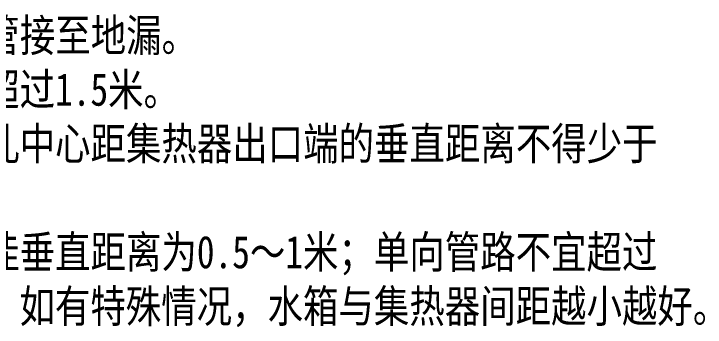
# Model space of a CAD drawing. Extents: x 27938 to 1042331, y -235042 to 1535213.
# Drawn here: x 723344 to 732958, y 821982 to 826337 of the extents above; entities that cross this region are included whole.
import ezdxf

# ---------------------------------------------------------------- set-up
doc = ezdxf.new("R2010")
doc.units = 0
doc.header["$LTSCALE"] = 1000
doc.header["$MEASUREMENT"] = 0
doc.layers.add('TWT_TEXT', color=7, linetype='Continuous')
doc.styles.add('_TWT_DIM', font='', dxfattribs={"width": 0.8, "height": 3.5})
doc.styles.get('_TWT_DIM').set_extended_font_data('FangSong_GB2312')

msp = doc.modelspace()

# ---------------------------------------------------------------- texts
at = {"layer": 'TWT_TEXT', "color": 0, "insert": (713322.5502903967, 826264.8577261418), "char_height": 451.7212071161448, "width": 21434.51311110714, "attachment_point": 1, "style": '_TWT_DIM'}
msp.add_mtext('{\\fSimSun|b0|i0|c134|p2;注：1、安装过程中冷水进口安全阀均用排水管接至地漏。\\P    2、电源插座与水箱电加热端的距离不得超过1.5米。\\P    3、集热器安装时，为了方便弯管，过墙孔中心距集热器出口端的垂直距离不得少于\\P       150mm，并且有不小于10度的倾斜度。\\P\\pi-158.36,l158.36;    4、\\C256;安装时，水箱底端与集热器顶端的最佳垂直距离为\\fSimSun|b0|i0|c0|p2;0.5\\fSimSun|b0|i0|c134|p2;～\\fSimSun|b0|i0|c0|p2;1\\fSimSun|b0|i0|c134|p2;米；单向管路不宜超过\\P       3m。本要求考虑大多数实际安装情况，如有特殊情况，水箱与集热器间距越小越好。\\fSimSun|b0|i0|c0|p2;\\P\\pi0,l0;\\fSimSun|b0|i0|c134|p2;\\C0;\\P\\C7;   }', dxfattribs=at)

doc.saveas('drawing.dxf')
